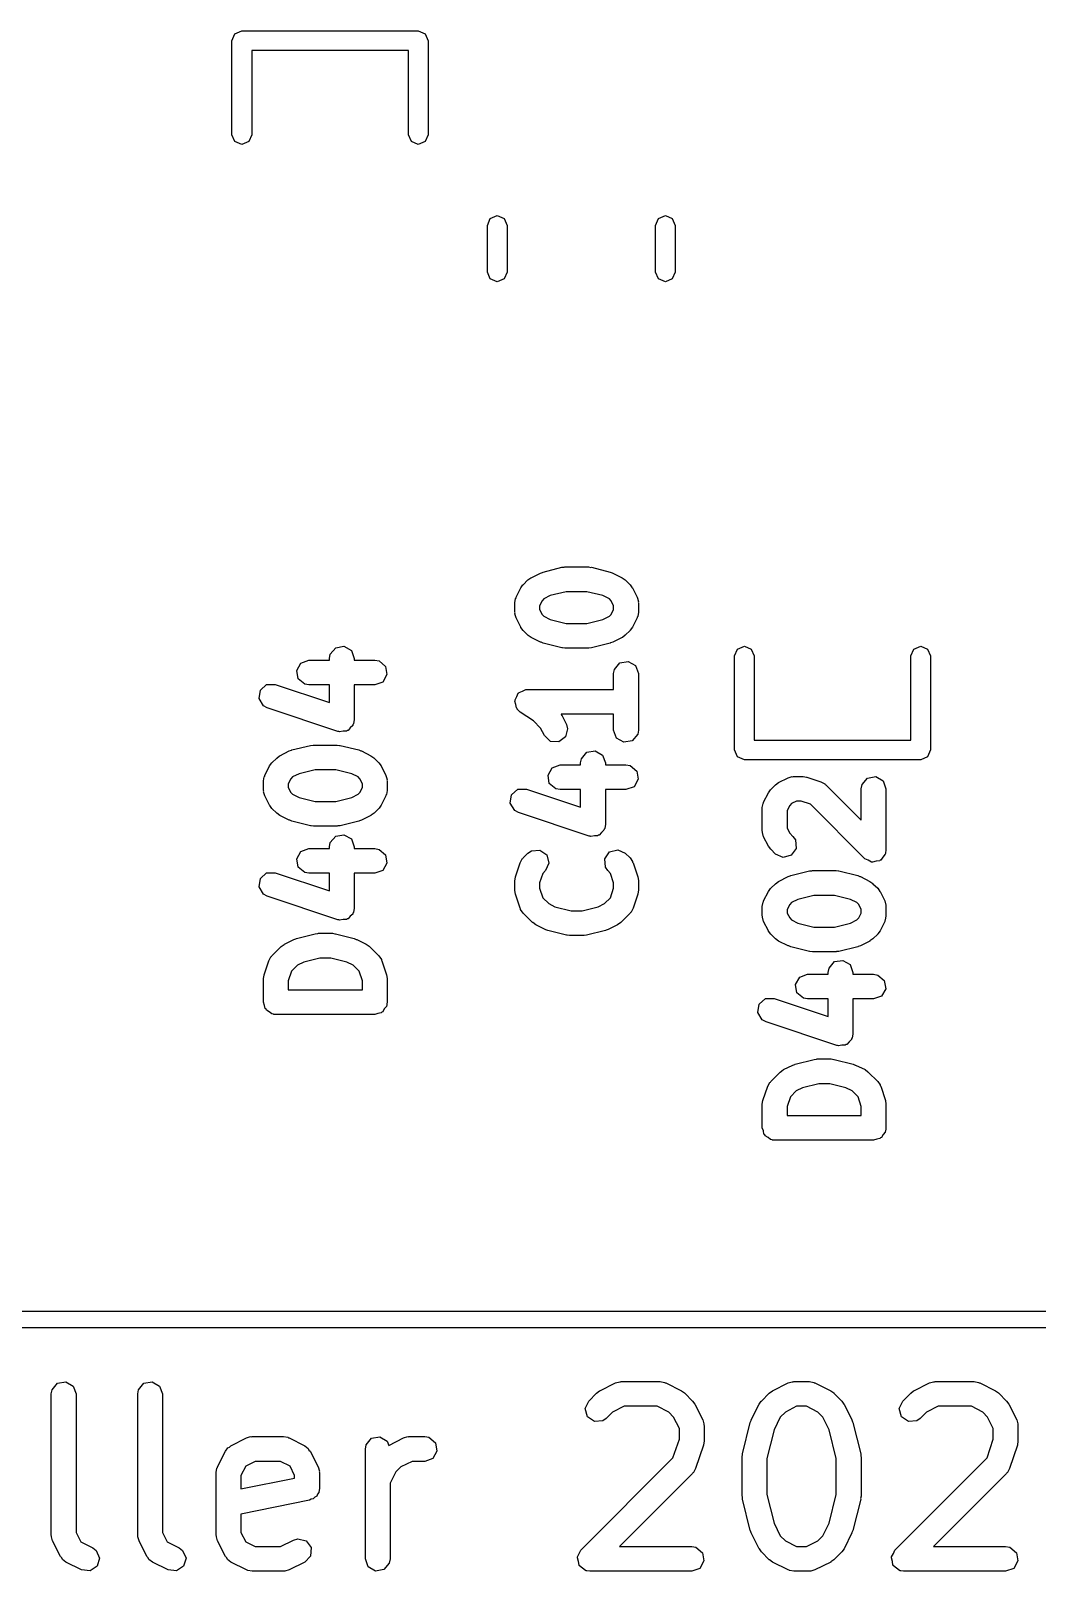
# Model space of a CAD drawing. Extents: x 59.1 to 150.6, y -119.5 to -80.2.
# Drawn here: x 134.58 to 140.69, y -119.53 to -110.18 of the extents above; entities that cross this region are included whole.
import ezdxf

# ---------------------------------------------------------------- set-up
doc = ezdxf.new("R2010")
doc.units = 0
doc.layers.add('BLACK', color=7, linetype='CONTINUOUS')

msp = doc.modelspace()

# ---------------------------------------------------------------- linework, layer by layer
at = {"layer": 'BLACK', "linetype": 'CONTINUOUS'}
for p, q in [((135.803, -110.244), (135.821, -110.202)), ((135.803, -110.814), (135.803, -110.244)), ((135.821, -110.202), (135.863, -110.184)), ((135.863, -110.184), (136.933, -110.184)), ((136.933, -110.184), (136.975, -110.202)), ((136.975, -110.202), (136.993, -110.244)), ((136.993, -110.244), (136.993, -110.814)), ((136.873, -110.304), (135.923, -110.304)), ((135.923, -110.304), (135.923, -110.814)), ((136.873, -110.814), (136.873, -110.304)), ((135.821, -110.856), (135.803, -110.814)), ((135.863, -110.874), (135.821, -110.856)), ((135.905, -110.856), (135.863, -110.874)), ((135.923, -110.814), (135.905, -110.856)), ((136.891, -110.856), (136.873, -110.814)), ((136.933, -110.874), (136.891, -110.856)), ((136.975, -110.856), (136.933, -110.874)), ((136.993, -110.814), (136.975, -110.856)), ((137.352, -111.365), (137.37, -111.323)), ((137.352, -111.647), (137.352, -111.365)), ((137.37, -111.323), (137.412, -111.305)), ((137.412, -111.305), (137.454, -111.323)), ((137.454, -111.323), (137.472, -111.365)), ((137.472, -111.365), (137.472, -111.647)), ((138.372, -111.365), (138.39, -111.323)), ((138.372, -111.647), (138.372, -111.365)), ((138.39, -111.323), (138.432, -111.305)), ((138.432, -111.305), (138.474, -111.323)), ((138.474, -111.323), (138.492, -111.365)), ((138.492, -111.365), (138.492, -111.647)), ((137.37, -111.689), (137.352, -111.647)), ((137.472, -111.647), (137.454, -111.689)), ((138.39, -111.689), (138.372, -111.647)), ((138.492, -111.647), (138.474, -111.689)), ((137.412, -111.707), (137.37, -111.689)), ((137.454, -111.689), (137.412, -111.707)), ((138.432, -111.707), (138.39, -111.689)), ((138.474, -111.689), (138.432, -111.707)), ((137.569, -113.544), (137.598, -113.515)), ((137.598, -113.515), (137.616, -113.502)), ((137.616, -113.502), (137.617, -113.501)), ((137.617, -113.501), (137.674, -113.473)), ((137.674, -113.473), (137.687, -113.469)), ((137.687, -113.469), (137.69, -113.467)), ((137.69, -113.467), (137.804, -113.438)), ((137.804, -113.438), (137.819, -113.437)), ((137.819, -113.437), (137.822, -113.436)), ((137.822, -113.436), (137.965, -113.436)), ((137.965, -113.436), (137.98, -113.439)), ((137.98, -113.439), (137.983, -113.438)), ((137.983, -113.438), (138.097, -113.467)), ((138.097, -113.467), (138.109, -113.472)), ((138.109, -113.472), (138.113, -113.473)), ((138.113, -113.473), (138.17, -113.501)), ((138.17, -113.501), (138.188, -113.515)), ((138.188, -113.515), (138.189, -113.515)), ((138.189, -113.515), (138.218, -113.544)), ((137.526, -113.62), (137.555, -113.563)), ((137.555, -113.563), (137.568, -113.545)), ((137.568, -113.545), (137.569, -113.544)), ((137.734, -113.61), (137.695, -113.63)), ((137.831, -113.586), (137.734, -113.61)), ((137.956, -113.586), (137.831, -113.586)), ((138.053, -113.61), (137.956, -113.586)), ((138.092, -113.63), (138.053, -113.61)), ((138.218, -113.544), (138.231, -113.562)), ((138.231, -113.562), (138.232, -113.563)), ((138.232, -113.563), (138.261, -113.62)), ((137.518, -113.654), (137.523, -113.628)), ((137.518, -113.711), (137.518, -113.654)), ((137.523, -113.628), (137.526, -113.625)), ((137.526, -113.625), (137.526, -113.62)), ((137.684, -113.641), (137.668, -113.672)), ((137.668, -113.672), (137.668, -113.693)), ((137.668, -113.693), (137.684, -113.724)), ((137.695, -113.63), (137.684, -113.641)), ((138.103, -113.641), (138.092, -113.63)), ((138.118, -113.672), (138.103, -113.641)), ((138.103, -113.724), (138.118, -113.693)), ((138.118, -113.693), (138.118, -113.672)), ((138.261, -113.62), (138.268, -113.645)), ((138.268, -113.645), (138.267, -113.65)), ((138.267, -113.65), (138.268, -113.654)), ((138.268, -113.654), (138.268, -113.711)), ((137.52, -113.715), (137.518, -113.711)), ((137.519, -113.72), (137.52, -113.715)), ((137.526, -113.745), (137.519, -113.72)), ((137.555, -113.802), (137.526, -113.745)), ((137.684, -113.724), (137.695, -113.735)), ((137.695, -113.735), (137.734, -113.755)), ((137.734, -113.755), (137.831, -113.779)), ((137.831, -113.779), (137.956, -113.779)), ((137.956, -113.779), (138.053, -113.755)), ((138.053, -113.755), (138.092, -113.735)), ((138.092, -113.735), (138.103, -113.724)), ((138.261, -113.745), (138.232, -113.802)), ((138.264, -113.737), (138.261, -113.74)), ((138.261, -113.74), (138.261, -113.745)), ((138.268, -113.711), (138.264, -113.737)), ((137.556, -113.803), (137.555, -113.802)), ((137.569, -113.821), (137.556, -113.803)), ((137.598, -113.85), (137.569, -113.821)), ((137.599, -113.851), (137.598, -113.85)), ((137.617, -113.864), (137.599, -113.851)), ((137.674, -113.893), (137.617, -113.864)), ((138.17, -113.864), (138.113, -113.893)), ((138.171, -113.863), (138.17, -113.864)), ((138.189, -113.85), (138.171, -113.863)), ((138.218, -113.821), (138.189, -113.85)), ((138.219, -113.82), (138.218, -113.821)), ((138.232, -113.802), (138.219, -113.82)), ((136.394, -113.991), (136.399, -113.965)), ((136.399, -113.965), (136.432, -113.926)), ((136.432, -113.926), (136.482, -113.917)), ((136.482, -113.917), (136.527, -113.942)), ((136.527, -113.942), (136.544, -113.991)), ((137.678, -113.893), (137.674, -113.893)), ((137.69, -113.898), (137.678, -113.893)), ((137.804, -113.927), (137.69, -113.898)), ((137.807, -113.926), (137.804, -113.927)), ((137.822, -113.929), (137.807, -113.926)), ((137.965, -113.929), (137.822, -113.929)), ((137.968, -113.928), (137.965, -113.929)), ((137.983, -113.927), (137.968, -113.928)), ((138.097, -113.898), (137.983, -113.927)), ((138.1, -113.896), (138.097, -113.898)), ((138.113, -113.893), (138.1, -113.896)), ((138.851, -113.976), (138.869, -113.934)), ((138.851, -114.546), (138.851, -113.976)), ((138.869, -113.934), (138.911, -113.916)), ((138.911, -113.916), (138.953, -113.934)), ((138.953, -113.934), (138.971, -113.976)), ((138.971, -113.976), (138.971, -114.486)), ((139.921, -113.976), (139.939, -113.934)), ((139.921, -114.486), (139.921, -113.976)), ((139.939, -113.934), (139.981, -113.916)), ((139.981, -113.916), (140.023, -113.934)), ((140.023, -113.934), (140.041, -113.976)), ((140.041, -113.976), (140.041, -114.546)), ((136.196, -114.063), (136.221, -114.019)), ((136.204, -114.114), (136.196, -114.063)), ((136.221, -114.019), (136.269, -114.001)), ((136.269, -114.001), (136.394, -114.001)), ((136.394, -114.001), (136.394, -113.991)), ((136.544, -113.991), (136.544, -114.001)), ((136.544, -114.001), (136.669, -114.001)), ((136.669, -114.001), (136.695, -114.006)), ((136.695, -114.006), (136.734, -114.039)), ((136.734, -114.039), (136.743, -114.089)), ((138.118, -114.083), (138.123, -114.057)), ((138.123, -114.057), (138.156, -114.018)), ((138.156, -114.018), (138.206, -114.009)), ((138.206, -114.009), (138.251, -114.034)), ((138.251, -114.034), (138.268, -114.083)), ((135.975, -114.183), (136.013, -114.149)), ((136.013, -114.149), (136.065, -114.148)), ((136.065, -114.148), (136.394, -114.258)), ((136.244, -114.147), (136.204, -114.114)), ((136.269, -114.151), (136.244, -114.147)), ((136.394, -114.151), (136.269, -114.151)), ((136.394, -114.258), (136.394, -114.151)), ((136.669, -114.151), (136.544, -114.151)), ((136.544, -114.151), (136.544, -114.362)), ((136.718, -114.134), (136.669, -114.151)), ((136.743, -114.089), (136.718, -114.134)), ((138.118, -114.179), (138.118, -114.083)), ((138.268, -114.083), (138.268, -114.425)), ((135.967, -114.234), (135.975, -114.183)), ((135.994, -114.278), (135.967, -114.234)), ((137.519, -114.249), (137.52, -114.245)), ((137.525, -114.27), (137.519, -114.249)), ((137.52, -114.241), (137.53, -114.222)), ((137.52, -114.245), (137.52, -114.241)), ((137.53, -114.222), (137.539, -114.202)), ((137.539, -114.202), (137.543, -114.2)), ((137.543, -114.2), (137.545, -114.197)), ((137.545, -114.197), (137.566, -114.189)), ((137.566, -114.189), (137.585, -114.179)), ((137.585, -114.179), (137.589, -114.18)), ((137.589, -114.18), (137.593, -114.179)), ((137.593, -114.179), (138.118, -114.179)), ((136.017, -114.29), (135.994, -114.278)), ((136.446, -114.433), (136.017, -114.29)), ((137.528, -114.291), (137.525, -114.27)), ((137.532, -114.294), (137.528, -114.291)), ((137.533, -114.298), (137.532, -114.294)), ((137.552, -114.316), (137.533, -114.298)), ((137.631, -114.369), (137.552, -114.316)), ((138.118, -114.329), (137.799, -114.329)), ((137.799, -114.329), (137.802, -114.334)), ((137.802, -114.334), (137.803, -114.335)), ((137.803, -114.335), (137.832, -114.392)), ((138.118, -114.425), (138.118, -114.329)), ((136.451, -114.433), (136.446, -114.433)), ((136.456, -114.436), (136.451, -114.433)), ((136.477, -114.432), (136.456, -114.436)), ((136.497, -114.432), (136.477, -114.432)), ((136.501, -114.428), (136.497, -114.432)), ((136.507, -114.427), (136.501, -114.428)), ((136.52, -114.411), (136.507, -114.427)), ((136.535, -114.398), (136.52, -114.411)), ((136.536, -114.392), (136.535, -114.398)), ((136.54, -114.388), (136.536, -114.392)), ((136.544, -114.362), (136.54, -114.388)), ((137.675, -114.413), (137.631, -114.369)), ((137.698, -114.459), (137.675, -114.413)), ((137.839, -114.417), (137.827, -114.467)), ((137.832, -114.392), (137.839, -114.417)), ((138.136, -114.474), (138.118, -114.425)), ((138.264, -114.451), (138.231, -114.49)), ((138.268, -114.425), (138.264, -114.451)), ((136.166, -114.546), (136.28, -114.518)), ((136.28, -114.518), (136.295, -114.517)), ((136.295, -114.517), (136.298, -114.516)), ((136.298, -114.516), (136.441, -114.516)), ((136.441, -114.516), (136.456, -114.518)), ((136.456, -114.518), (136.459, -114.518)), ((136.459, -114.518), (136.573, -114.546)), ((137.735, -114.494), (137.698, -114.459)), ((137.786, -114.497), (137.735, -114.494)), ((137.827, -114.467), (137.786, -114.497)), ((138.18, -114.499), (138.136, -114.474)), ((138.231, -114.49), (138.18, -114.499)), ((138.971, -114.486), (139.921, -114.486)), ((136.031, -114.643), (136.044, -114.625)), ((136.044, -114.625), (136.045, -114.623)), ((136.045, -114.623), (136.074, -114.595)), ((136.074, -114.595), (136.092, -114.582)), ((136.092, -114.582), (136.093, -114.581)), ((136.093, -114.581), (136.15, -114.552)), ((136.15, -114.552), (136.163, -114.548)), ((136.163, -114.548), (136.166, -114.546)), ((136.573, -114.546), (136.585, -114.552)), ((136.585, -114.552), (136.589, -114.552)), ((136.589, -114.552), (136.646, -114.581)), ((136.646, -114.581), (136.664, -114.594)), ((136.664, -114.594), (136.665, -114.595)), ((136.665, -114.595), (136.694, -114.623)), ((136.694, -114.623), (136.707, -114.642)), ((137.745, -114.654), (137.793, -114.636)), ((137.793, -114.636), (137.918, -114.636)), ((137.918, -114.625), (137.923, -114.6)), ((137.918, -114.636), (137.918, -114.625)), ((137.923, -114.6), (137.956, -114.56)), ((137.956, -114.56), (138.006, -114.552)), ((138.006, -114.552), (138.051, -114.577)), ((138.051, -114.577), (138.068, -114.625)), ((138.068, -114.625), (138.068, -114.636)), ((138.068, -114.636), (138.193, -114.636)), ((138.193, -114.636), (138.219, -114.641)), ((138.869, -114.588), (138.851, -114.546)), ((138.911, -114.606), (138.869, -114.588)), ((139.981, -114.606), (138.911, -114.606)), ((140.023, -114.588), (139.981, -114.606)), ((140.041, -114.546), (140.023, -114.588)), ((135.994, -114.733), (135.999, -114.708)), ((135.999, -114.708), (136.002, -114.704)), ((136.002, -114.7), (136.031, -114.643)), ((136.002, -114.704), (136.002, -114.7)), ((136.16, -114.721), (136.144, -114.751)), ((136.171, -114.709), (136.16, -114.721)), ((136.21, -114.69), (136.171, -114.709)), ((136.307, -114.666), (136.21, -114.69)), ((136.432, -114.666), (136.307, -114.666)), ((136.529, -114.69), (136.432, -114.666)), ((136.568, -114.709), (136.529, -114.69)), ((136.579, -114.721), (136.568, -114.709)), ((136.594, -114.751), (136.579, -114.721)), ((136.707, -114.642), (136.708, -114.643)), ((136.708, -114.643), (136.737, -114.7)), ((136.737, -114.7), (136.744, -114.725)), ((136.744, -114.725), (136.743, -114.729)), ((136.743, -114.729), (136.744, -114.733)), ((137.72, -114.698), (137.745, -114.654)), ((137.728, -114.749), (137.72, -114.698)), ((138.219, -114.641), (138.258, -114.674)), ((138.267, -114.724), (138.242, -114.769)), ((138.258, -114.674), (138.267, -114.724)), ((139.119, -114.743), (139.176, -114.714)), ((139.176, -114.714), (139.201, -114.707)), ((139.201, -114.707), (139.206, -114.708)), ((139.206, -114.708), (139.21, -114.706)), ((139.21, -114.706), (139.267, -114.706)), ((139.267, -114.706), (139.289, -114.71)), ((139.289, -114.71), (139.291, -114.71)), ((139.291, -114.71), (139.376, -114.739)), ((139.625, -114.755), (139.658, -114.716)), ((139.658, -114.716), (139.708, -114.707)), ((139.708, -114.707), (139.753, -114.733)), ((135.994, -114.791), (135.994, -114.733)), ((135.996, -114.795), (135.994, -114.791)), ((135.995, -114.799), (135.996, -114.795)), ((136.002, -114.824), (135.995, -114.799)), ((136.031, -114.881), (136.002, -114.824)), ((136.144, -114.751), (136.144, -114.773)), ((136.144, -114.773), (136.16, -114.803)), ((136.16, -114.803), (136.171, -114.815)), ((136.171, -114.815), (136.21, -114.834)), ((136.529, -114.834), (136.568, -114.815)), ((136.568, -114.815), (136.579, -114.803)), ((136.579, -114.803), (136.594, -114.773)), ((136.594, -114.773), (136.594, -114.751)), ((136.737, -114.824), (136.708, -114.881)), ((136.74, -114.816), (136.737, -114.82)), ((136.737, -114.82), (136.737, -114.824)), ((136.744, -114.791), (136.74, -114.816)), ((136.744, -114.733), (136.744, -114.791)), ((137.491, -114.869), (137.499, -114.818)), ((137.499, -114.818), (137.537, -114.784)), ((137.537, -114.784), (137.589, -114.783)), ((137.589, -114.783), (137.918, -114.893)), ((137.768, -114.782), (137.728, -114.749)), ((137.793, -114.786), (137.768, -114.782)), ((137.918, -114.786), (137.793, -114.786)), ((137.918, -114.893), (137.918, -114.786)), ((138.193, -114.786), (138.068, -114.786)), ((138.068, -114.786), (138.068, -114.997)), ((138.242, -114.769), (138.193, -114.786)), ((139.028, -114.862), (139.057, -114.805)), ((139.057, -114.805), (139.07, -114.787)), ((139.07, -114.787), (139.071, -114.785)), ((139.071, -114.785), (139.1, -114.757)), ((139.1, -114.757), (139.118, -114.744)), ((139.118, -114.744), (139.119, -114.743)), ((139.376, -114.739), (139.399, -114.751)), ((139.399, -114.751), (139.402, -114.755)), ((139.402, -114.755), (139.406, -114.757)), ((139.406, -114.757), (139.62, -114.972)), ((139.62, -114.781), (139.625, -114.755)), ((139.62, -114.972), (139.62, -114.781)), ((139.753, -114.733), (139.77, -114.781)), ((139.77, -114.781), (139.77, -115.153)), ((136.032, -114.882), (136.031, -114.881)), ((136.045, -114.901), (136.032, -114.882)), ((136.074, -114.929), (136.045, -114.901)), ((136.21, -114.834), (136.307, -114.858)), ((136.307, -114.858), (136.432, -114.858)), ((136.432, -114.858), (136.529, -114.834)), ((136.694, -114.901), (136.665, -114.929)), ((136.695, -114.899), (136.694, -114.901)), ((136.708, -114.881), (136.695, -114.899)), ((137.518, -114.913), (137.491, -114.869)), ((137.541, -114.925), (137.518, -114.913)), ((139.02, -114.895), (139.025, -114.87)), ((139.02, -115.038), (139.02, -114.895)), ((139.025, -114.87), (139.028, -114.866)), ((139.028, -114.866), (139.028, -114.862)), ((139.186, -114.883), (139.17, -114.913)), ((139.17, -114.913), (139.17, -115.021)), ((139.197, -114.871), (139.186, -114.883)), ((139.227, -114.856), (139.197, -114.871)), ((139.255, -114.856), (139.227, -114.856)), ((139.312, -114.875), (139.255, -114.856)), ((139.642, -115.206), (139.312, -114.875)), ((136.075, -114.93), (136.074, -114.929)), ((136.093, -114.943), (136.075, -114.93)), ((136.15, -114.972), (136.093, -114.943)), ((136.154, -114.972), (136.15, -114.972)), ((136.166, -114.978), (136.154, -114.972)), ((136.28, -115.006), (136.166, -114.978)), ((136.283, -115.006), (136.28, -115.006)), ((136.298, -115.008), (136.283, -115.006)), ((136.441, -115.008), (136.298, -115.008)), ((136.444, -115.007), (136.441, -115.008)), ((136.459, -115.006), (136.444, -115.007)), ((136.573, -114.978), (136.459, -115.006)), ((136.576, -114.976), (136.573, -114.978)), ((136.589, -114.972), (136.576, -114.976)), ((136.646, -114.943), (136.589, -114.972)), ((136.647, -114.942), (136.646, -114.943)), ((136.665, -114.929), (136.647, -114.942)), ((137.97, -115.068), (137.541, -114.925)), ((138.068, -114.997), (138.064, -115.023)), ((136.399, -115.108), (136.432, -115.068)), ((136.432, -115.068), (136.482, -115.06)), ((136.482, -115.06), (136.527, -115.085)), ((136.527, -115.085), (136.544, -115.133)), ((137.975, -115.068), (137.97, -115.068)), ((137.98, -115.071), (137.975, -115.068)), ((138.001, -115.067), (137.98, -115.071)), ((138.021, -115.067), (138.001, -115.067)), ((138.025, -115.063), (138.021, -115.067)), ((138.031, -115.062), (138.025, -115.063)), ((138.044, -115.046), (138.031, -115.062)), ((138.059, -115.033), (138.044, -115.046)), ((138.06, -115.027), (138.059, -115.033)), ((138.064, -115.023), (138.06, -115.027)), ((139.022, -115.042), (139.02, -115.038)), ((139.021, -115.047), (139.022, -115.042)), ((139.028, -115.072), (139.021, -115.047)), ((139.057, -115.129), (139.028, -115.072)), ((139.17, -115.021), (139.186, -115.051)), ((139.186, -115.051), (139.206, -115.071)), ((139.206, -115.071), (139.221, -115.092)), ((139.221, -115.092), (139.225, -115.143)), ((136.196, -115.206), (136.221, -115.162)), ((136.221, -115.162), (136.269, -115.144)), ((136.269, -115.144), (136.394, -115.144)), ((136.394, -115.133), (136.399, -115.108)), ((136.394, -115.144), (136.394, -115.133)), ((136.544, -115.133), (136.544, -115.144)), ((136.544, -115.144), (136.669, -115.144)), ((136.669, -115.144), (136.695, -115.149)), ((136.695, -115.149), (136.734, -115.182)), ((136.734, -115.182), (136.743, -115.232)), ((137.569, -115.201), (137.598, -115.172)), ((137.598, -115.172), (137.619, -115.157)), ((137.619, -115.157), (137.67, -115.153)), ((137.67, -115.153), (137.712, -115.182)), ((137.712, -115.182), (137.725, -115.232)), ((138.064, -115.206), (138.093, -115.164)), ((138.093, -115.164), (138.143, -115.151)), ((138.143, -115.151), (138.189, -115.172)), ((138.189, -115.172), (138.218, -115.201)), ((139.058, -115.13), (139.057, -115.129)), ((139.071, -115.148), (139.058, -115.13)), ((139.1, -115.177), (139.071, -115.148)), ((139.146, -115.199), (139.1, -115.177)), ((139.196, -115.185), (139.146, -115.199)), ((139.225, -115.143), (139.196, -115.185)), ((139.751, -115.196), (139.738, -115.214)), ((139.766, -115.178), (139.751, -115.196)), ((139.767, -115.174), (139.766, -115.178)), ((139.768, -115.172), (139.767, -115.174)), ((139.77, -115.153), (139.768, -115.169)), ((139.768, -115.169), (139.768, -115.172)), ((135.975, -115.326), (136.013, -115.292)), ((136.013, -115.292), (136.065, -115.291)), ((136.065, -115.291), (136.394, -115.401)), ((136.204, -115.257), (136.196, -115.206)), ((136.244, -115.29), (136.204, -115.257)), ((136.269, -115.294), (136.244, -115.29)), ((136.718, -115.277), (136.669, -115.294)), ((136.743, -115.232), (136.718, -115.277)), ((137.522, -115.316), (137.551, -115.23)), ((137.551, -115.23), (137.563, -115.207)), ((137.563, -115.207), (137.567, -115.205)), ((137.567, -115.205), (137.569, -115.201)), ((137.704, -115.278), (137.688, -115.295)), ((137.725, -115.232), (137.704, -115.278)), ((138.068, -115.257), (138.064, -115.206)), ((138.083, -115.278), (138.068, -115.257)), ((138.099, -115.295), (138.083, -115.278)), ((138.218, -115.201), (138.233, -115.222)), ((138.233, -115.222), (138.233, -115.227)), ((138.233, -115.227), (138.236, -115.23)), ((138.236, -115.23), (138.265, -115.316)), ((139.192, -115.308), (139.306, -115.28)), ((139.306, -115.28), (139.321, -115.279)), ((139.321, -115.279), (139.324, -115.278)), ((139.324, -115.278), (139.467, -115.278)), ((139.467, -115.278), (139.482, -115.28)), ((139.482, -115.28), (139.485, -115.28)), ((139.485, -115.28), (139.599, -115.308)), ((139.663, -115.215), (139.642, -115.206)), ((139.682, -115.226), (139.663, -115.215)), ((139.686, -115.226), (139.682, -115.226)), ((139.689, -115.227), (139.686, -115.226)), ((139.711, -115.221), (139.689, -115.227)), ((139.733, -115.218), (139.711, -115.221)), ((139.735, -115.215), (139.733, -115.218)), ((139.738, -115.214), (139.735, -115.215)), ((135.967, -115.377), (135.975, -115.326)), ((135.994, -115.421), (135.967, -115.377)), ((136.394, -115.294), (136.269, -115.294)), ((136.394, -115.401), (136.394, -115.294)), ((136.669, -115.294), (136.544, -115.294)), ((136.544, -115.294), (136.544, -115.505)), ((137.518, -115.34), (137.522, -115.318)), ((137.518, -115.397), (137.518, -115.34)), ((137.522, -115.318), (137.522, -115.316)), ((137.688, -115.295), (137.668, -115.352)), ((137.668, -115.352), (137.668, -115.385)), ((137.668, -115.385), (137.688, -115.442)), ((138.118, -115.352), (138.099, -115.295)), ((138.099, -115.442), (138.118, -115.385)), ((138.118, -115.385), (138.118, -115.352)), ((138.265, -115.316), (138.268, -115.338)), ((138.268, -115.338), (138.268, -115.34)), ((138.268, -115.34), (138.268, -115.397)), ((139.07, -115.387), (139.071, -115.385)), ((139.071, -115.385), (139.1, -115.357)), ((139.1, -115.357), (139.118, -115.344)), ((139.118, -115.344), (139.119, -115.343)), ((139.119, -115.343), (139.176, -115.314)), ((139.176, -115.314), (139.189, -115.31)), ((139.189, -115.31), (139.192, -115.308)), ((139.599, -115.308), (139.611, -115.314)), ((139.611, -115.314), (139.615, -115.314)), ((139.615, -115.314), (139.672, -115.343)), ((139.672, -115.343), (139.69, -115.356)), ((139.69, -115.356), (139.691, -115.357)), ((139.691, -115.357), (139.72, -115.385)), ((139.72, -115.385), (139.733, -115.404)), ((136.017, -115.433), (135.994, -115.421)), ((136.446, -115.576), (136.017, -115.433)), ((137.519, -115.398), (137.518, -115.397)), ((137.522, -115.421), (137.519, -115.398)), ((137.551, -115.506), (137.522, -115.421)), ((137.688, -115.442), (137.724, -115.478)), ((137.724, -115.478), (137.762, -115.498)), ((138.024, -115.498), (138.063, -115.478)), ((138.063, -115.478), (138.099, -115.442)), ((138.265, -115.421), (138.236, -115.506)), ((138.268, -115.397), (138.265, -115.419)), ((138.265, -115.419), (138.265, -115.421)), ((139.02, -115.495), (139.025, -115.47)), ((139.025, -115.47), (139.028, -115.466)), ((139.028, -115.462), (139.057, -115.405)), ((139.028, -115.466), (139.028, -115.462)), ((139.057, -115.405), (139.07, -115.387)), ((139.197, -115.471), (139.186, -115.483)), ((139.236, -115.452), (139.197, -115.471)), ((139.333, -115.428), (139.236, -115.452)), ((139.458, -115.428), (139.333, -115.428)), ((139.555, -115.452), (139.458, -115.428)), ((139.594, -115.471), (139.555, -115.452)), ((139.605, -115.483), (139.594, -115.471)), ((139.733, -115.404), (139.734, -115.405)), ((139.734, -115.405), (139.763, -115.462)), ((139.763, -115.462), (139.77, -115.487)), ((136.501, -115.571), (136.497, -115.575)), ((136.507, -115.57), (136.501, -115.571)), ((136.52, -115.554), (136.507, -115.57)), ((136.535, -115.541), (136.52, -115.554)), ((136.536, -115.535), (136.535, -115.541)), ((136.54, -115.531), (136.536, -115.535)), ((136.544, -115.505), (136.54, -115.531)), ((137.554, -115.51), (137.551, -115.506)), ((137.554, -115.514), (137.554, -115.51)), ((137.569, -115.536), (137.554, -115.514)), ((137.626, -115.593), (137.569, -115.536)), ((137.762, -115.498), (137.86, -115.522)), ((137.86, -115.522), (137.927, -115.522)), ((137.927, -115.522), (138.024, -115.498)), ((138.218, -115.536), (138.161, -115.593)), ((138.22, -115.532), (138.218, -115.536)), ((138.224, -115.529), (138.22, -115.532)), ((138.236, -115.506), (138.224, -115.529)), ((139.02, -115.553), (139.02, -115.495)), ((139.022, -115.557), (139.02, -115.553)), ((139.021, -115.561), (139.022, -115.557)), ((139.028, -115.586), (139.021, -115.561)), ((139.186, -115.483), (139.17, -115.513)), ((139.17, -115.513), (139.17, -115.535)), ((139.17, -115.535), (139.186, -115.565)), ((139.186, -115.565), (139.197, -115.577)), ((139.594, -115.577), (139.605, -115.565)), ((139.62, -115.513), (139.605, -115.483)), ((139.605, -115.565), (139.62, -115.535)), ((139.62, -115.535), (139.62, -115.513)), ((139.77, -115.553), (139.766, -115.578)), ((139.77, -115.487), (139.769, -115.491)), ((139.769, -115.491), (139.77, -115.495)), ((139.77, -115.495), (139.77, -115.553)), ((136.194, -115.689), (136.308, -115.661)), ((136.308, -115.661), (136.323, -115.66)), ((136.323, -115.66), (136.327, -115.658)), ((136.327, -115.658), (136.412, -115.658)), ((136.412, -115.658), (136.427, -115.661)), ((136.427, -115.661), (136.43, -115.661)), ((136.43, -115.661), (136.545, -115.689)), ((136.451, -115.576), (136.446, -115.576)), ((136.456, -115.579), (136.451, -115.576)), ((136.477, -115.575), (136.456, -115.579)), ((136.497, -115.575), (136.477, -115.575)), ((137.628, -115.593), (137.626, -115.593)), ((137.646, -115.607), (137.628, -115.593)), ((137.703, -115.635), (137.646, -115.607)), ((137.706, -115.636), (137.703, -115.635)), ((137.718, -115.641), (137.706, -115.636)), ((137.832, -115.67), (137.718, -115.641)), ((138.069, -115.641), (137.954, -115.67)), ((138.072, -115.639), (138.069, -115.641)), ((138.084, -115.635), (138.072, -115.639)), ((138.141, -115.607), (138.084, -115.635)), ((138.142, -115.606), (138.141, -115.607)), ((138.161, -115.593), (138.142, -115.606)), ((139.057, -115.643), (139.028, -115.586)), ((139.058, -115.644), (139.057, -115.643)), ((139.071, -115.663), (139.058, -115.644)), ((139.1, -115.691), (139.071, -115.663)), ((139.197, -115.577), (139.236, -115.596)), ((139.236, -115.596), (139.333, -115.62)), ((139.333, -115.62), (139.458, -115.62)), ((139.458, -115.62), (139.555, -115.596)), ((139.555, -115.596), (139.594, -115.577)), ((139.72, -115.663), (139.691, -115.691)), ((139.721, -115.661), (139.72, -115.663)), ((139.734, -115.643), (139.721, -115.661)), ((139.763, -115.586), (139.734, -115.643)), ((139.766, -115.578), (139.763, -115.582)), ((139.763, -115.582), (139.763, -115.586)), ((136.045, -115.795), (136.102, -115.738)), ((136.102, -115.738), (136.12, -115.725)), ((136.12, -115.725), (136.122, -115.723)), ((136.122, -115.723), (136.179, -115.695)), ((136.179, -115.695), (136.191, -115.691)), ((136.191, -115.691), (136.194, -115.689)), ((136.545, -115.689), (136.557, -115.695)), ((136.557, -115.695), (136.56, -115.695)), ((136.56, -115.695), (136.617, -115.723)), ((136.617, -115.723), (136.635, -115.737)), ((136.635, -115.737), (136.637, -115.738)), ((136.637, -115.738), (136.694, -115.795)), ((137.836, -115.669), (137.832, -115.67)), ((137.851, -115.672), (137.836, -115.669)), ((137.936, -115.672), (137.851, -115.672)), ((137.94, -115.671), (137.936, -115.672)), ((137.954, -115.67), (137.94, -115.671)), ((139.101, -115.692), (139.1, -115.691)), ((139.119, -115.705), (139.101, -115.692)), ((139.176, -115.734), (139.119, -115.705)), ((139.18, -115.734), (139.176, -115.734)), ((139.192, -115.74), (139.18, -115.734)), ((139.306, -115.768), (139.192, -115.74)), ((139.599, -115.74), (139.485, -115.768)), ((139.602, -115.738), (139.599, -115.74)), ((139.615, -115.734), (139.602, -115.738)), ((139.672, -115.705), (139.615, -115.734)), ((139.673, -115.704), (139.672, -115.705)), ((139.691, -115.691), (139.673, -115.704)), ((135.998, -115.91), (136.027, -115.824)), ((136.027, -115.824), (136.039, -115.801)), ((136.039, -115.801), (136.043, -115.799)), ((136.043, -115.799), (136.045, -115.795)), ((136.2, -115.852), (136.164, -115.888)), ((136.238, -115.833), (136.2, -115.852)), ((136.336, -115.808), (136.238, -115.833)), ((136.403, -115.808), (136.336, -115.808)), ((136.5, -115.833), (136.403, -115.808)), ((136.539, -115.852), (136.5, -115.833)), ((136.575, -115.888), (136.539, -115.852)), ((136.694, -115.795), (136.709, -115.816)), ((136.709, -115.816), (136.709, -115.82)), ((136.709, -115.82), (136.712, -115.824)), ((136.712, -115.824), (136.741, -115.91)), ((139.309, -115.768), (139.306, -115.768)), ((139.324, -115.77), (139.309, -115.768)), ((139.467, -115.77), (139.324, -115.77)), ((139.425, -115.87), (139.458, -115.83)), ((139.458, -115.83), (139.508, -115.822)), ((139.47, -115.769), (139.467, -115.77)), ((139.485, -115.768), (139.47, -115.769)), ((139.508, -115.822), (139.553, -115.847)), ((139.553, -115.847), (139.57, -115.895)), ((135.994, -115.933), (135.998, -115.911)), ((135.994, -116.076), (135.994, -115.933)), ((135.998, -115.911), (135.998, -115.91)), ((136.164, -115.888), (136.144, -115.946)), ((136.144, -115.946), (136.144, -116.001)), ((136.594, -115.946), (136.575, -115.888)), ((136.594, -116.001), (136.594, -115.946)), ((136.741, -115.91), (136.744, -115.932)), ((136.744, -115.932), (136.744, -115.933)), ((136.744, -115.933), (136.744, -116.076)), ((139.222, -115.968), (139.247, -115.924)), ((139.247, -115.924), (139.295, -115.906)), ((139.295, -115.906), (139.42, -115.906)), ((139.42, -115.895), (139.425, -115.87)), ((139.42, -115.906), (139.42, -115.895)), ((139.57, -115.895), (139.57, -115.906)), ((139.57, -115.906), (139.695, -115.906)), ((139.695, -115.906), (139.721, -115.911)), ((139.721, -115.911), (139.76, -115.944)), ((139.76, -115.944), (139.769, -115.994)), ((136.144, -116.001), (136.594, -116.001)), ((139.23, -116.019), (139.222, -115.968)), ((139.27, -116.052), (139.23, -116.019)), ((139.744, -116.039), (139.695, -116.056)), ((139.769, -115.994), (139.744, -116.039)), ((136.001, -116.095), (135.994, -116.076)), ((136.004, -116.114), (136.001, -116.095)), ((136.01, -116.118), (136.004, -116.114)), ((136.012, -116.124), (136.01, -116.118)), ((136.029, -116.134), (136.012, -116.124)), ((136.727, -116.117), (136.718, -116.134)), ((136.74, -116.102), (136.727, -116.117)), ((136.742, -116.092), (136.74, -116.102)), ((136.743, -116.089), (136.742, -116.092)), ((136.744, -116.076), (136.743, -116.086)), ((136.743, -116.086), (136.743, -116.089)), ((138.993, -116.139), (139.001, -116.088)), ((139.001, -116.088), (139.039, -116.054)), ((139.039, -116.054), (139.091, -116.053)), ((139.091, -116.053), (139.42, -116.163)), ((139.295, -116.056), (139.27, -116.052)), ((139.42, -116.056), (139.295, -116.056)), ((139.42, -116.163), (139.42, -116.056)), ((139.695, -116.056), (139.57, -116.056)), ((139.57, -116.056), (139.57, -116.267)), ((136.044, -116.147), (136.029, -116.134)), ((136.054, -116.148), (136.044, -116.147)), ((136.056, -116.15), (136.054, -116.148)), ((136.06, -116.15), (136.056, -116.15)), ((136.069, -116.151), (136.06, -116.15)), ((136.669, -116.151), (136.069, -116.151)), ((136.688, -116.145), (136.669, -116.151)), ((136.707, -116.141), (136.688, -116.145)), ((136.711, -116.136), (136.707, -116.141)), ((136.718, -116.134), (136.711, -116.136)), ((139.02, -116.183), (138.993, -116.139)), ((139.043, -116.195), (139.02, -116.183)), ((139.472, -116.338), (139.043, -116.195)), ((139.546, -116.316), (139.533, -116.332)), ((139.561, -116.303), (139.546, -116.316)), ((139.562, -116.297), (139.561, -116.303)), ((139.566, -116.293), (139.562, -116.297)), ((139.57, -116.267), (139.566, -116.293)), ((139.477, -116.338), (139.472, -116.338)), ((139.482, -116.341), (139.477, -116.338)), ((139.503, -116.337), (139.482, -116.341)), ((139.523, -116.337), (139.503, -116.337)), ((139.527, -116.333), (139.523, -116.337)), ((139.533, -116.332), (139.527, -116.333)), ((139.071, -116.557), (139.128, -116.5)), ((139.128, -116.5), (139.146, -116.487)), ((139.146, -116.487), (139.148, -116.485)), ((139.148, -116.485), (139.205, -116.457)), ((139.205, -116.457), (139.217, -116.453)), ((139.217, -116.453), (139.22, -116.451)), ((139.22, -116.451), (139.334, -116.423)), ((139.334, -116.423), (139.349, -116.422)), ((139.349, -116.422), (139.353, -116.42)), ((139.353, -116.42), (139.438, -116.42)), ((139.438, -116.42), (139.453, -116.423)), ((139.453, -116.423), (139.456, -116.423)), ((139.456, -116.423), (139.571, -116.451)), ((139.571, -116.451), (139.583, -116.457)), ((139.583, -116.457), (139.586, -116.457)), ((139.586, -116.457), (139.643, -116.485)), ((139.643, -116.485), (139.661, -116.499)), ((139.661, -116.499), (139.663, -116.5)), ((139.663, -116.5), (139.72, -116.557)), ((139.024, -116.672), (139.053, -116.586)), ((139.053, -116.586), (139.065, -116.563)), ((139.065, -116.563), (139.069, -116.561)), ((139.069, -116.561), (139.071, -116.557)), ((139.264, -116.595), (139.226, -116.614)), ((139.362, -116.57), (139.264, -116.595)), ((139.429, -116.57), (139.362, -116.57)), ((139.526, -116.595), (139.429, -116.57)), ((139.565, -116.614), (139.526, -116.595)), ((139.72, -116.557), (139.735, -116.578)), ((139.735, -116.578), (139.735, -116.582)), ((139.735, -116.582), (139.738, -116.586)), ((139.738, -116.586), (139.767, -116.672)), ((139.02, -116.695), (139.024, -116.673)), ((139.024, -116.673), (139.024, -116.672)), ((139.19, -116.65), (139.17, -116.708)), ((139.226, -116.614), (139.19, -116.65)), ((139.601, -116.65), (139.565, -116.614)), ((139.62, -116.708), (139.601, -116.65)), ((139.767, -116.672), (139.77, -116.694)), ((139.77, -116.694), (139.77, -116.695)), ((139.02, -116.838), (139.02, -116.695)), ((139.17, -116.708), (139.17, -116.763)), ((139.17, -116.763), (139.62, -116.763)), ((139.62, -116.763), (139.62, -116.708)), ((139.77, -116.695), (139.77, -116.838)), ((139.027, -116.857), (139.02, -116.838)), ((139.03, -116.876), (139.027, -116.857)), ((139.036, -116.88), (139.03, -116.876)), ((139.038, -116.886), (139.036, -116.88)), ((139.753, -116.879), (139.744, -116.896)), ((139.766, -116.864), (139.753, -116.879)), ((139.768, -116.854), (139.766, -116.864)), ((139.769, -116.851), (139.768, -116.854)), ((139.77, -116.838), (139.769, -116.848)), ((139.769, -116.848), (139.769, -116.851)), ((139.055, -116.896), (139.038, -116.886)), ((139.07, -116.909), (139.055, -116.896)), ((139.08, -116.91), (139.07, -116.909)), ((139.082, -116.912), (139.08, -116.91)), ((139.086, -116.912), (139.082, -116.912)), ((139.095, -116.913), (139.086, -116.912)), ((139.695, -116.913), (139.095, -116.913)), ((139.714, -116.907), (139.695, -116.913)), ((139.733, -116.903), (139.714, -116.907)), ((139.737, -116.898), (139.733, -116.903)), ((139.744, -116.896), (139.737, -116.898)), ((75, -117.95), (149, -117.95)), ((149, -118.05), (75, -118.05)), ((134.707, -118.452), (134.712, -118.427)), ((134.707, -119.31), (134.707, -118.452)), ((134.712, -118.427), (134.745, -118.387)), ((134.745, -118.387), (134.795, -118.379)), ((134.795, -118.379), (134.84, -118.404)), ((134.84, -118.404), (134.857, -118.452)), ((134.857, -118.452), (134.857, -119.292)), ((135.231, -118.452), (135.235, -118.427)), ((135.231, -119.31), (135.231, -118.452)), ((135.235, -118.427), (135.268, -118.387)), ((135.268, -118.387), (135.319, -118.379)), ((135.319, -118.379), (135.363, -118.404)), ((135.363, -118.404), (135.381, -118.452)), ((135.381, -118.452), (135.381, -119.292)), ((137.967, -118.495), (138.015, -118.447)), ((138.015, -118.447), (138.033, -118.434)), ((138.033, -118.434), (138.034, -118.433)), ((138.034, -118.433), (138.13, -118.385)), ((138.13, -118.385), (138.155, -118.378)), ((138.155, -118.378), (138.159, -118.379)), ((138.159, -118.379), (138.163, -118.377)), ((138.163, -118.377), (138.401, -118.377)), ((138.401, -118.377), (138.427, -118.382)), ((138.427, -118.382), (138.43, -118.385)), ((138.43, -118.385), (138.435, -118.385)), ((138.435, -118.385), (138.53, -118.433)), ((138.53, -118.433), (138.548, -118.446)), ((138.548, -118.446), (138.549, -118.447)), ((138.549, -118.447), (138.597, -118.495)), ((139.015, -118.495), (139.062, -118.447)), ((139.062, -118.447), (139.081, -118.434)), ((139.081, -118.434), (139.082, -118.433)), ((139.082, -118.433), (139.177, -118.385)), ((139.177, -118.385), (139.202, -118.378)), ((139.202, -118.378), (139.207, -118.379)), ((139.207, -118.379), (139.211, -118.377)), ((139.211, -118.377), (139.306, -118.377)), ((139.306, -118.377), (139.332, -118.382)), ((139.332, -118.382), (139.335, -118.385)), ((139.335, -118.385), (139.339, -118.385)), ((139.339, -118.385), (139.435, -118.433)), ((139.435, -118.433), (139.453, -118.446)), ((139.453, -118.446), (139.454, -118.447)), ((139.454, -118.447), (139.502, -118.495)), ((139.872, -118.495), (139.92, -118.447)), ((139.92, -118.447), (139.938, -118.434)), ((139.938, -118.434), (139.939, -118.433)), ((139.939, -118.433), (140.034, -118.385)), ((140.034, -118.385), (140.059, -118.378)), ((140.059, -118.378), (140.064, -118.379)), ((140.064, -118.379), (140.068, -118.377)), ((140.068, -118.377), (140.306, -118.377)), ((140.306, -118.377), (140.332, -118.382)), ((140.332, -118.382), (140.335, -118.385)), ((140.335, -118.385), (140.339, -118.385)), ((140.339, -118.385), (140.435, -118.433)), ((140.435, -118.433), (140.453, -118.446)), ((140.453, -118.446), (140.454, -118.447)), ((140.454, -118.447), (140.502, -118.495)), ((137.946, -118.541), (137.967, -118.495)), ((137.959, -118.591), (137.946, -118.541)), ((138.112, -118.562), (138.073, -118.601)), ((138.181, -118.527), (138.112, -118.562)), ((138.383, -118.527), (138.181, -118.527)), ((138.452, -118.562), (138.383, -118.527)), ((138.482, -118.592), (138.452, -118.562)), ((138.597, -118.495), (138.61, -118.513)), ((138.61, -118.513), (138.611, -118.514)), ((138.611, -118.514), (138.659, -118.609)), ((138.953, -118.609), (139.001, -118.514)), ((139.001, -118.514), (139.014, -118.496)), ((139.014, -118.496), (139.015, -118.495)), ((139.16, -118.562), (139.129, -118.592)), ((139.228, -118.527), (139.16, -118.562)), ((139.288, -118.527), (139.228, -118.527)), ((139.357, -118.562), (139.288, -118.527)), ((139.387, -118.592), (139.357, -118.562)), ((139.502, -118.495), (139.515, -118.513)), ((139.515, -118.513), (139.516, -118.514)), ((139.516, -118.514), (139.564, -118.609)), ((139.85, -118.541), (139.872, -118.495)), ((139.864, -118.591), (139.85, -118.541)), ((140.017, -118.562), (139.978, -118.601)), ((140.086, -118.527), (140.017, -118.562)), ((140.288, -118.527), (140.086, -118.527)), ((140.357, -118.562), (140.288, -118.527)), ((140.387, -118.592), (140.357, -118.562)), ((140.502, -118.495), (140.515, -118.513)), ((140.515, -118.513), (140.516, -118.514)), ((140.516, -118.514), (140.564, -118.609)), ((138.001, -118.62), (137.959, -118.591)), ((138.052, -118.616), (138.001, -118.62)), ((138.073, -118.601), (138.052, -118.616)), ((138.517, -118.661), (138.482, -118.592)), ((138.659, -118.609), (138.666, -118.634)), ((138.666, -118.634), (138.665, -118.639)), ((138.665, -118.639), (138.667, -118.643)), ((138.667, -118.643), (138.667, -118.738)), ((138.9, -118.815), (138.947, -118.625)), ((138.947, -118.625), (138.953, -118.613)), ((138.953, -118.613), (138.953, -118.609)), ((139.129, -118.592), (139.091, -118.669)), ((139.426, -118.669), (139.387, -118.592)), ((139.564, -118.609), (139.567, -118.622)), ((139.567, -118.622), (139.569, -118.625)), ((139.569, -118.625), (139.617, -118.815)), ((139.906, -118.62), (139.864, -118.591)), ((139.957, -118.616), (139.906, -118.62)), ((139.978, -118.601), (139.957, -118.616)), ((140.421, -118.661), (140.387, -118.592)), ((140.564, -118.609), (140.571, -118.634)), ((140.571, -118.634), (140.57, -118.639)), ((140.57, -118.639), (140.571, -118.643)), ((140.571, -118.643), (140.571, -118.738)), ((135.796, -118.766), (135.891, -118.719)), ((135.891, -118.719), (135.916, -118.711)), ((135.916, -118.711), (135.921, -118.712)), ((135.921, -118.712), (135.925, -118.711)), ((135.925, -118.711), (136.115, -118.711)), ((136.115, -118.711), (136.141, -118.715)), ((136.141, -118.715), (136.145, -118.718)), ((136.145, -118.718), (136.149, -118.719)), ((136.149, -118.719), (136.244, -118.766)), ((136.616, -118.76), (136.649, -118.721)), ((136.649, -118.721), (136.7, -118.712)), ((136.7, -118.712), (136.744, -118.738)), ((136.744, -118.738), (136.754, -118.764)), ((136.754, -118.764), (136.844, -118.719)), ((136.844, -118.719), (136.869, -118.711)), ((136.869, -118.711), (136.873, -118.712)), ((136.873, -118.712), (136.877, -118.711)), ((136.877, -118.711), (136.973, -118.711)), ((136.973, -118.711), (136.998, -118.715)), ((136.998, -118.715), (137.038, -118.748)), ((137.038, -118.748), (137.046, -118.799)), ((138.478, -118.84), (138.517, -118.726)), ((138.517, -118.726), (138.517, -118.661)), ((138.667, -118.738), (138.663, -118.76)), ((139.091, -118.669), (139.048, -118.843)), ((139.469, -118.843), (139.426, -118.669)), ((140.383, -118.84), (140.421, -118.726)), ((140.421, -118.726), (140.421, -118.661)), ((140.571, -118.738), (140.568, -118.76)), ((135.715, -118.895), (135.763, -118.8)), ((135.763, -118.8), (135.778, -118.779)), ((135.778, -118.779), (135.788, -118.774)), ((135.788, -118.774), (135.796, -118.766)), ((136.244, -118.766), (136.265, -118.782)), ((136.265, -118.782), (136.27, -118.792)), ((136.27, -118.792), (136.278, -118.8)), ((136.278, -118.8), (136.325, -118.895)), ((136.612, -118.786), (136.616, -118.76)), ((136.612, -119.452), (136.612, -118.786)), ((137.046, -118.799), (137.021, -118.843)), ((137.92, -119.399), (138.478, -118.84)), ((138.663, -118.762), (138.615, -118.905)), ((138.663, -118.76), (138.663, -118.762)), ((138.898, -118.833), (138.9, -118.819)), ((138.898, -119.071), (138.898, -118.833)), ((138.9, -118.819), (138.9, -118.815)), ((139.617, -118.815), (139.618, -118.83)), ((139.618, -118.83), (139.619, -118.833)), ((139.619, -118.833), (139.619, -119.071)), ((139.824, -119.399), (140.383, -118.84)), ((140.568, -118.762), (140.52, -118.905)), ((140.568, -118.76), (140.568, -118.762)), ((135.707, -118.929), (135.712, -118.903)), ((135.707, -119.31), (135.707, -118.929)), ((135.712, -118.903), (135.715, -118.899)), ((135.715, -118.899), (135.715, -118.895)), ((135.886, -118.889), (135.857, -118.946)), ((135.943, -118.861), (135.886, -118.889)), ((136.098, -118.861), (135.943, -118.861)), ((136.155, -118.889), (136.098, -118.861)), ((136.183, -118.946), (136.155, -118.889)), ((136.325, -118.895), (136.333, -118.92)), ((136.333, -118.92), (136.332, -118.924)), ((136.332, -118.924), (136.333, -118.929)), ((136.333, -118.929), (136.333, -119.024)), ((136.796, -118.925), (136.762, -118.994)), ((136.827, -118.895), (136.796, -118.925)), ((136.895, -118.861), (136.827, -118.895)), ((136.973, -118.861), (136.895, -118.861)), ((137.021, -118.843), (136.973, -118.861)), ((138.597, -118.934), (138.154, -119.377)), ((138.599, -118.93), (138.597, -118.934)), ((138.603, -118.928), (138.599, -118.93)), ((138.615, -118.905), (138.603, -118.928)), ((139.048, -118.843), (139.048, -119.062)), ((139.469, -119.062), (139.469, -118.843)), ((140.502, -118.934), (140.058, -119.377)), ((140.504, -118.93), (140.502, -118.934)), ((140.508, -118.928), (140.504, -118.93)), ((140.52, -118.905), (140.508, -118.928)), ((135.857, -118.946), (135.857, -119.028)), ((135.857, -119.028), (136.183, -118.962)), ((136.183, -118.962), (136.183, -118.946)), ((136.333, -119.024), (136.329, -119.049)), ((136.762, -118.994), (136.762, -119.452)), ((136.273, -119.097), (135.857, -119.181)), ((136.284, -119.091), (136.273, -119.097)), ((136.296, -119.089), (136.284, -119.091)), ((136.305, -119.078), (136.296, -119.089)), ((136.317, -119.071), (136.305, -119.078)), ((136.321, -119.059), (136.317, -119.071)), ((136.329, -119.049), (136.321, -119.059)), ((138.899, -119.075), (138.898, -119.071)), ((138.9, -119.09), (138.899, -119.075)), ((138.947, -119.28), (138.9, -119.09)), ((139.048, -119.062), (139.091, -119.236)), ((139.426, -119.236), (139.469, -119.062)), ((139.617, -119.09), (139.569, -119.28)), ((139.619, -119.071), (139.616, -119.086)), ((139.616, -119.086), (139.617, -119.09)), ((135.857, -119.181), (135.857, -119.292)), ((134.709, -119.314), (134.707, -119.31)), ((134.857, -119.292), (134.886, -119.349)), ((135.232, -119.314), (135.231, -119.31)), ((135.381, -119.292), (135.409, -119.349)), ((135.709, -119.314), (135.707, -119.31)), ((135.857, -119.292), (135.886, -119.349)), ((138.949, -119.283), (138.947, -119.28)), ((138.953, -119.295), (138.949, -119.283)), ((139.001, -119.391), (138.953, -119.295)), ((139.091, -119.236), (139.129, -119.313)), ((139.387, -119.313), (139.426, -119.236)), ((139.564, -119.295), (139.516, -119.391)), ((139.569, -119.28), (139.564, -119.292)), ((139.564, -119.292), (139.564, -119.295)), ((134.708, -119.318), (134.709, -119.314)), ((134.715, -119.343), (134.708, -119.318)), ((134.763, -119.438), (134.715, -119.343)), ((134.886, -119.349), (134.959, -119.385)), ((134.959, -119.385), (134.979, -119.401)), ((134.979, -119.401), (135, -119.448)), ((135.231, -119.318), (135.232, -119.314)), ((135.239, -119.343), (135.231, -119.318)), ((135.286, -119.438), (135.239, -119.343)), ((135.409, -119.349), (135.482, -119.385)), ((135.482, -119.385), (135.503, -119.401)), ((135.503, -119.401), (135.524, -119.448)), ((135.708, -119.318), (135.709, -119.314)), ((135.715, -119.343), (135.708, -119.318)), ((135.763, -119.438), (135.715, -119.343)), ((135.886, -119.349), (135.943, -119.377)), ((135.943, -119.377), (136.098, -119.377)), ((136.098, -119.377), (136.177, -119.338)), ((136.177, -119.338), (136.202, -119.33)), ((136.202, -119.33), (136.252, -119.342)), ((136.252, -119.342), (136.283, -119.383)), ((136.283, -119.383), (136.28, -119.435)), ((137.91, -119.42), (137.92, -119.399)), ((138.154, -119.377), (138.592, -119.377)), ((138.592, -119.377), (138.617, -119.382)), ((138.617, -119.382), (138.657, -119.415)), ((139.002, -119.392), (139.001, -119.391)), ((139.015, -119.41), (139.002, -119.392)), ((139.129, -119.313), (139.16, -119.343)), ((139.16, -119.343), (139.228, -119.377)), ((139.228, -119.377), (139.288, -119.377)), ((139.288, -119.377), (139.357, -119.343)), ((139.357, -119.343), (139.387, -119.313)), ((139.516, -119.391), (139.503, -119.409)), ((139.815, -119.42), (139.824, -119.399)), ((140.058, -119.377), (140.496, -119.377)), ((140.496, -119.377), (140.522, -119.382)), ((140.522, -119.382), (140.561, -119.415)), ((134.771, -119.446), (134.763, -119.438)), ((134.775, -119.456), (134.771, -119.446)), ((134.796, -119.472), (134.775, -119.456)), ((134.891, -119.519), (134.796, -119.472)), ((135, -119.448), (134.985, -119.497)), ((135.295, -119.446), (135.286, -119.438)), ((135.299, -119.456), (135.295, -119.446)), ((135.32, -119.472), (135.299, -119.456)), ((135.415, -119.519), (135.32, -119.472)), ((135.524, -119.448), (135.509, -119.497)), ((135.771, -119.446), (135.763, -119.438)), ((135.775, -119.456), (135.771, -119.446)), ((135.796, -119.472), (135.775, -119.456)), ((135.891, -119.519), (135.796, -119.472)), ((136.244, -119.472), (136.149, -119.519)), ((136.28, -119.435), (136.244, -119.472)), ((136.629, -119.501), (136.612, -119.452)), ((136.757, -119.478), (136.724, -119.517)), ((136.762, -119.452), (136.757, -119.478)), ((137.898, -119.446), (137.899, -119.443)), ((137.904, -119.468), (137.898, -119.446)), ((137.899, -119.439), (137.91, -119.42)), ((137.899, -119.443), (137.899, -119.439)), ((137.908, -119.49), (137.904, -119.468)), ((137.91, -119.492), (137.908, -119.49)), ((137.911, -119.495), (137.91, -119.492)), ((137.93, -119.508), (137.911, -119.495)), ((138.666, -119.465), (138.64, -119.51)), ((138.657, -119.415), (138.666, -119.465)), ((139.062, -119.458), (139.015, -119.41)), ((139.064, -119.458), (139.062, -119.458)), ((139.082, -119.472), (139.064, -119.458)), ((139.177, -119.519), (139.082, -119.472)), ((139.435, -119.472), (139.339, -119.519)), ((139.436, -119.471), (139.435, -119.472)), ((139.454, -119.458), (139.436, -119.471)), ((139.502, -119.41), (139.454, -119.458)), ((139.503, -119.409), (139.502, -119.41)), ((139.803, -119.446), (139.804, -119.443)), ((139.809, -119.468), (139.803, -119.446)), ((139.804, -119.439), (139.815, -119.42)), ((139.804, -119.443), (139.804, -119.439)), ((139.812, -119.49), (139.809, -119.468)), ((139.815, -119.492), (139.812, -119.49)), ((139.816, -119.495), (139.815, -119.492)), ((139.834, -119.508), (139.816, -119.495)), ((140.57, -119.465), (140.545, -119.51)), ((140.561, -119.415), (140.57, -119.465)), ((134.942, -119.525), (134.891, -119.519)), ((134.985, -119.497), (134.942, -119.525)), ((135.466, -119.525), (135.415, -119.519)), ((135.509, -119.497), (135.466, -119.525)), ((135.896, -119.52), (135.891, -119.519)), ((135.899, -119.523), (135.896, -119.52)), ((135.925, -119.527), (135.899, -119.523)), ((136.115, -119.527), (135.925, -119.527)), ((136.12, -119.526), (136.115, -119.527)), ((136.124, -119.527), (136.12, -119.526)), ((136.149, -119.519), (136.124, -119.527)), ((136.674, -119.526), (136.629, -119.501)), ((136.724, -119.517), (136.674, -119.526)), ((137.947, -119.523), (137.93, -119.508)), ((137.952, -119.524), (137.947, -119.523)), ((137.953, -119.525), (137.952, -119.524)), ((137.956, -119.525), (137.953, -119.525)), ((137.973, -119.527), (137.956, -119.525)), ((138.592, -119.527), (137.973, -119.527)), ((138.64, -119.51), (138.592, -119.527)), ((139.182, -119.52), (139.177, -119.519)), ((139.185, -119.523), (139.182, -119.52)), ((139.211, -119.527), (139.185, -119.523)), ((139.306, -119.527), (139.211, -119.527)), ((139.31, -119.526), (139.306, -119.527)), ((139.315, -119.527), (139.31, -119.526)), ((139.339, -119.519), (139.315, -119.527)), ((139.852, -119.523), (139.834, -119.508)), ((139.856, -119.524), (139.852, -119.523)), ((139.858, -119.525), (139.856, -119.524)), ((139.861, -119.525), (139.858, -119.525)), ((139.877, -119.527), (139.861, -119.525)), ((140.496, -119.527), (139.877, -119.527)), ((140.545, -119.51), (140.496, -119.527))]:
    msp.add_line(p, q, dxfattribs=at)

doc.saveas('drawing.dxf')
